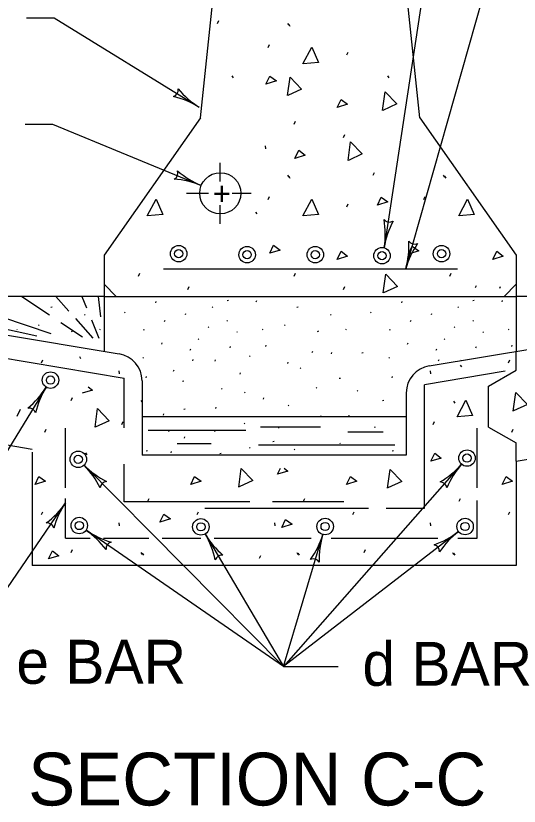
# Model space of a CAD drawing. Extents: x 1007 to 1035.5, y 1000.5 to 1021.5.
# Drawn here: x 1027.721 to 1030.013, y 1006.958 to 1010.554 of the extents above; entities that cross this region are included whole.
import ezdxf

# ---------------------------------------------------------------- set-up
doc = ezdxf.new("R2010")
doc.units = 0
doc.layers.add('1', color=7, linetype='Continuous')
doc.layers.add('2', color=7, linetype='Continuous')

msp = doc.modelspace()

# ---------------------------------------------------------------- linework, layer by layer
at = {"layer": '1'}
for p, q in [((1028.5616, 1010.0906), (1028.682, 1011.2335)), ((1029.5615, 1010.0906), (1029.4413, 1011.2334)), ((1027.7705, 1010.5446), (1027.8955, 1010.5446)), ((1027.8955, 1010.5446), (1028.5561, 1010.1388)), ((1028.6395, 1010.5199), (1028.6454, 1010.5332)), ((1028.9577, 1010.5199), (1028.9636, 1010.5111)), ((1028.9636, 1010.5166), (1028.9695, 1010.5076)), ((1028.8704, 1010.4102), (1028.8763, 1010.4236)), ((1029.2285, 1010.3761), (1029.2345, 1010.3895)), ((1028.7046, 1010.2815), (1028.7105, 1010.2726)), ((1029.4135, 1010.2815), (1029.4195, 1010.2726)), ((1028.5616, 1010.0906), (1028.1241, 1009.4654)), ((1029.5615, 1010.0906), (1029.9991, 1009.4654)), ((1027.7634, 1010.0616), (1027.8884, 1010.0616)), ((1027.8884, 1010.0616), (1028.5655, 1009.7824)), ((1028.9888, 1010.0609), (1028.9947, 1010.0742)), ((1029.2138, 1010.0002), (1029.2197, 1010.0136)), ((1028.8567, 1009.9631), (1028.8582, 1009.9497)), ((1028.6522, 1009.8007), (1028.6522, 1009.8857)), ((1029.3485, 1009.8286), (1029.3544, 1009.8419)), ((1028.9577, 1009.8286), (1028.9636, 1009.8196)), ((1028.9636, 1009.8252), (1028.9695, 1009.8163)), ((1029.6666, 1009.8286), (1029.6726, 1009.8196)), ((1029.6726, 1009.8252), (1029.6785, 1009.8163)), ((1028.4977, 1009.7466), (1028.5981, 1009.7466)), ((1028.7063, 1009.7466), (1028.7931, 1009.7466)), ((1028.8704, 1009.7188), (1028.8763, 1009.7321)), ((1029.5793, 1009.7188), (1029.5853, 1009.7321)), ((1029.2285, 1009.6848), (1029.2345, 1009.6981)), ((1028.6522, 1009.6076), (1028.6522, 1009.6926)), ((1028.8127, 1009.6615), (1028.8186, 1009.6526)), ((1028.1241, 1009.4654), (1028.1241, 1009.2779)), ((1029.6969, 1009.4778), (1029.6969, 1009.4778)), ((1029.6969, 1009.4778), (1029.6969, 1009.4778)), ((1029.9991, 1009.4654), (1029.9991, 1009.2779)), ((1028.2799, 1009.3696), (1028.2858, 1009.3829)), ((1028.3941, 1009.4028), (1029.7321, 1009.4028)), ((1028.9226, 1009.4028), (1029.7321, 1009.4028)), ((1028.9888, 1009.3696), (1028.9947, 1009.3829)), ((1029.6978, 1009.3696), (1029.7037, 1009.3829)), ((1028.1241, 1009.3326), (1028.1788, 1009.2779)), ((1028.5048, 1009.3089), (1028.5107, 1009.3222)), ((1029.2138, 1009.3089), (1029.2197, 1009.3222)), ((1029.8148, 1009.3187), (1029.8183, 1009.3266)), ((1029.9251, 1009.3144), (1029.9286, 1009.3222)), ((1029.9445, 1009.2779), (1029.9991, 1009.3326)), ((1028.1241, 1009.2779), (1026.6241, 1009.2779)), ((1026.6241, 1009.2779), (1028.1917, 1009.0166)), ((1027.7479, 1009.2779), (1027.8745, 1009.1938)), ((1027.9027, 1009.2779), (1027.9626, 1009.2102)), ((1028.0215, 1009.2779), (1028.043, 1009.2252)), ((1028.0961, 1009.2779), (1028.1065, 1009.1846)), ((1028.1241, 1009.2779), (1029.9991, 1009.2779)), ((1028.1241, 1009.2779), (1028.1241, 1009.0279)), ((1029.6035, 1008.962), (1031.4991, 1009.2779)), ((1031.4991, 1009.2779), (1029.9991, 1009.2779)), ((1029.9991, 1009.2779), (1029.9991, 1009.0279)), ((1027.8865, 1009.2286), (1027.8805, 1009.2273)), ((1028.3582, 1009.248), (1028.3601, 1009.2537)), ((1028.6175, 1009.2266), (1028.6146, 1009.2296)), ((1028.6889, 1009.2584), (1028.6829, 1009.2571)), ((1028.8159, 1009.2534), (1028.8179, 1009.2592)), ((1029.0065, 1009.2286), (1029.0005, 1009.2273)), ((1029.4782, 1009.248), (1029.4801, 1009.2537)), ((1029.7375, 1009.2266), (1029.7346, 1009.2296)), ((1029.8089, 1009.2584), (1029.8029, 1009.2571)), ((1029.9359, 1009.2534), (1029.9379, 1009.2592)), ((1028.037, 1009.1917), (1028.0341, 1009.1946)), ((1028.2187, 1009.2035), (1028.2158, 1009.2064)), ((1028.494, 1009.1946), (1028.496, 1009.2005)), ((1029.157, 1009.1917), (1029.1541, 1009.1946)), ((1029.3387, 1009.2035), (1029.3358, 1009.2064)), ((1029.614, 1009.1946), (1029.616, 1009.2005)), ((1027.6556, 1009.1841), (1027.8809, 1009.109)), ((1027.9265, 1009.1593), (1028.0247, 1009.094)), ((1027.9923, 1009.1767), (1028.0718, 1009.087)), ((1028.0652, 1009.1713), (1028.0995, 1009.0879)), ((1028.3989, 1009.164), (1028.4008, 1009.1698)), ((1028.6846, 1009.1656), (1028.6817, 1009.1685)), ((1029.5189, 1009.164), (1029.5208, 1009.1698)), ((1029.8046, 1009.1656), (1029.8017, 1009.1685)), ((1027.8172, 1009.0961), (1027.5712, 1009.1509)), ((1027.728, 1009.1248), (1027.725, 1009.1277)), ((1027.827, 1009.1451), (1027.8241, 1009.1481)), ((1027.9787, 1009.119), (1027.9729, 1009.1161)), ((1028.107, 1009.1248), (1028.1041, 1009.1277)), ((1028.3039, 1009.1234), (1028.3058, 1009.1292)), ((1028.6, 1009.1365), (1028.5971, 1009.1394)), ((1028.848, 1009.1248), (1028.845, 1009.1277)), ((1028.947, 1009.1451), (1028.9441, 1009.1481)), ((1029.0987, 1009.119), (1029.0929, 1009.1161)), ((1029.227, 1009.1248), (1029.2241, 1009.1277)), ((1029.4239, 1009.1234), (1029.4258, 1009.1292)), ((1029.72, 1009.1365), (1029.7171, 1009.1394)), ((1029.968, 1009.1248), (1029.965, 1009.1277)), ((1028.551, 1009.084), (1028.5534, 1009.0827)), ((1028.7313, 1009.1131), (1028.7284, 1009.1161)), ((1029.671, 1009.084), (1029.6734, 1009.0827)), ((1029.8513, 1009.1131), (1029.8484, 1009.1161)), ((1028.3854, 1009.0604), (1028.3874, 1009.0662)), ((1028.5534, 1009.0827), (1028.5545, 1009.0814)), ((1028.6966, 1009.0441), (1028.6985, 1009.05)), ((1028.8595, 1009.0496), (1028.8614, 1009.0554)), ((1029.5054, 1009.0604), (1029.5074, 1009.0662)), ((1029.6734, 1009.0827), (1029.6745, 1009.0814)), ((1029.8166, 1009.0441), (1029.8185, 1009.05)), ((1029.9795, 1009.0496), (1029.9814, 1009.0554)), ((1027.4753, 1009.0294), (1028.2149, 1008.9061)), ((1028.5157, 1009.0333), (1028.5176, 1009.0391)), ((1029.0711, 1009.0225), (1029.0731, 1009.0283)), ((1029.1579, 1009.0161), (1029.1599, 1009.022)), ((1029.3023, 1009.0211), (1029.2963, 1009.0199)), ((1029.6357, 1009.0333), (1029.6376, 1009.0391)), ((1029.9991, 1008.9419), (1029.9991, 1009.0278)), ((1027.8381, 1008.9759), (1027.844, 1008.9892)), ((1028.0105, 1009.0043), (1028.0164, 1008.9954)), ((1028.3029, 1008.9961), (1028.3, 1008.999)), ((1028.5265, 1008.9846), (1028.5285, 1008.9904)), ((1028.6286, 1008.9836), (1028.6305, 1008.9895)), ((1028.7877, 1009.0042), (1028.7848, 1009.0071)), ((1028.9598, 1008.9728), (1028.9617, 1008.9786)), ((1029.4229, 1008.9961), (1029.42, 1008.999)), ((1029.6465, 1008.9846), (1029.6485, 1008.9904)), ((1029.7495, 1008.9863), (1029.7505, 1008.9895)), ((1029.965, 1008.9759), (1029.971, 1008.9892)), ((1028.4396, 1008.9376), (1028.4415, 1008.9435)), ((1029.0185, 1008.9501), (1029.0155, 1008.953)), ((1029.7445, 1008.9653), (1029.7504, 1008.9564)), ((1029.8741, 1008.8696), (1029.9991, 1008.9419)), ((1028.19, 1008.9387), (1028.1915, 1008.9254)), ((1028.2149, 1008.6794), (1028.2149, 1008.9061)), ((1028.3147, 1008.9078), (1028.3167, 1008.9136)), ((1028.7426, 1008.9241), (1028.7445, 1008.9299)), ((1029.1991, 1008.9047), (1029.1931, 1008.9034)), ((1029.4347, 1008.9078), (1029.4367, 1008.9136)), ((1029.9496, 1008.9372), (1029.582, 1008.8759)), ((1029.608, 1008.9387), (1029.6095, 1008.9254)), ((1028.2961, 1008.8933), (1028.2961, 1008.7298)), ((1028.4863, 1008.8912), (1028.4803, 1008.8899)), ((1029.582, 1008.3134), (1029.582, 1008.8759)), ((1029.8741, 1008.6833), (1029.8741, 1008.8696)), ((1027.8594, 1008.8647), (1027.199, 1007.7898)), ((1028.6602, 1008.8552), (1028.6573, 1008.8581)), ((1028.766, 1008.839), (1028.7631, 1008.8419)), ((1029.0917, 1008.8606), (1029.0888, 1008.8636)), ((1029.279, 1008.8471), (1029.2761, 1008.8501)), ((1029.499, 1008.8386), (1029.499, 1008.7298)), ((1027.9728, 1008.8042), (1027.9787, 1008.8176)), ((1028.291, 1008.8042), (1028.2961, 1008.7966)), ((1028.8485, 1008.8104), (1028.8505, 1008.8161)), ((1029.3973, 1008.8046), (1029.3913, 1008.8032)), ((1029.7149, 1008.8009), (1029.7208, 1008.792)), ((1026.6241, 1008.7779), (1027.796, 1008.5826)), ((1028.4917, 1008.7639), (1028.4857, 1008.7626)), ((1028.6314, 1008.7671), (1028.6333, 1008.7729)), ((1028.9641, 1008.7794), (1028.9612, 1008.7823)), ((1029.9991, 1008.5279), (1031.4991, 1008.7779)), ((1029.499, 1008.7298), (1028.2961, 1008.7298)), ((1028.2961, 1008.7298), (1028.2961, 1008.5548)), ((1028.3935, 1008.7372), (1028.3954, 1008.7431)), ((1029.109, 1008.7291), (1029.111, 1008.735)), ((1029.2399, 1008.7341), (1029.2339, 1008.7328)), ((1029.499, 1008.7298), (1029.499, 1008.5548)), ((1028.2037, 1008.6945), (1028.2096, 1008.7078)), ((1028.7633, 1008.6982), (1028.7604, 1008.7011)), ((1029.6216, 1008.6945), (1029.6275, 1008.7078)), ((1027.853, 1008.6605), (1027.8589, 1008.6738)), ((1027.9476, 1008.4073), (1027.9476, 1008.6778)), ((1028.7691, 1008.6679), (1028.3245, 1008.6679)), ((1028.4195, 1008.663), (1028.4166, 1008.6659)), ((1028.6292, 1008.6625), (1028.6263, 1008.6654)), ((1029.1082, 1008.683), (1028.8355, 1008.683)), ((1028.919, 1008.6776), (1028.921, 1008.6835)), ((1029.3935, 1008.6594), (1029.2323, 1008.6594)), ((1029.356, 1008.6804), (1029.358, 1008.6862)), ((1029.8226, 1008.4073), (1029.8226, 1008.6778)), ((1029.8741, 1008.6833), (1029.9991, 1008.6112)), ((1029.9798, 1008.6605), (1029.9857, 1008.6738)), ((1028.4885, 1008.6326), (1028.4905, 1008.6383)), ((1028.8979, 1008.6176), (1028.8919, 1008.6164)), ((1028.61, 1008.6064), (1028.4559, 1008.6064)), ((1028.7877, 1008.5871), (1028.7848, 1008.5901)), ((1029.4463, 1008.6009), (1028.8255, 1008.6009)), ((1028.9913, 1008.5791), (1028.9884, 1008.582)), ((1029.2003, 1008.6061), (1029.1974, 1008.6091)), ((1029.9991, 1008.529), (1029.9991, 1008.6112)), ((1027.796, 1008.5696), (1027.796, 1008.0528)), ((1028.038, 1008.5657), (1028.0439, 1008.5569)), ((1029.499, 1008.5548), (1028.2961, 1008.5548)), ((1028.3207, 1008.5744), (1028.3147, 1008.5731)), ((1028.4287, 1008.5666), (1028.4307, 1008.5725)), ((1028.6555, 1008.5635), (1028.6496, 1008.5606)), ((1029.4407, 1008.5744), (1029.4347, 1008.5731)), ((1028.032, 1008.5094), (1028.9397, 1007.5931)), ((1028.2149, 1008.3436), (1028.2149, 1008.5145)), ((1029.751, 1008.5138), (1028.9397, 1007.5931)), ((1029.9991, 1008.528), (1029.9991, 1008.529)), ((1029.9991, 1008.5279), (1029.9991, 1008.0528)), ((1027.4325, 1007.5868), (1027.9476, 1008.3384)), ((1027.9476, 1008.1778), (1027.9476, 1008.3578)), ((1028.7861, 1008.3436), (1028.2149, 1008.3436)), ((1028.3221, 1008.3452), (1028.328, 1008.3586)), ((1029.2149, 1008.3436), (1028.8897, 1008.3436)), ((1029.0311, 1008.3452), (1029.037, 1008.3586)), ((1029.74, 1008.3452), (1029.746, 1008.3586)), ((1029.8226, 1008.1778), (1029.8226, 1008.3496)), ((1027.8381, 1008.2846), (1027.844, 1008.2979)), ((1028.5471, 1008.2846), (1028.553, 1008.2979)), ((1028.582, 1008.3134), (1029.3265, 1008.3134)), ((1029.256, 1008.2846), (1029.262, 1008.2979)), ((1029.4073, 1008.3134), (1029.582, 1008.3134)), ((1029.965, 1008.2846), (1029.971, 1008.2979)), ((1028.19, 1008.2474), (1028.1915, 1008.2341)), ((1028.899, 1008.2474), (1028.9005, 1008.2341)), ((1029.608, 1008.2474), (1029.6095, 1008.2341)), ((1028.9397, 1007.5931), (1028.0409, 1008.2137)), ((1028.583, 1008.1968), (1028.9397, 1007.5931)), ((1029.7372, 1008.2076), (1028.9397, 1007.5931)), ((1028.9397, 1007.5931), (1029.119, 1008.1946)), ((1027.9476, 1008.1778), (1028.0594, 1008.1778)), ((1028.12, 1008.1778), (1028.3268, 1008.1778)), ((1028.3875, 1008.1778), (1028.564, 1008.1778)), ((1028.6246, 1008.1778), (1029.0659, 1008.1778)), ((1029.1569, 1008.1778), (1029.6422, 1008.1778)), ((1029.7332, 1008.1778), (1029.8226, 1008.1778)), ((1027.9728, 1008.1129), (1027.9787, 1008.1262)), ((1028.291, 1008.1129), (1028.297, 1008.104)), ((1029, 1008.1129), (1029.006, 1008.104)), ((1029.308, 1008.1129), (1029.3139, 1008.1262)), ((1029.709, 1008.1129), (1029.7149, 1008.104)), ((1028.297, 1008.1095), (1028.3029, 1008.1006)), ((1028.8315, 1008.0861), (1028.8375, 1008.0995)), ((1029.006, 1008.1095), (1029.0119, 1008.1006)), ((1029.7149, 1008.1095), (1029.7208, 1008.1006)), ((1029.9991, 1008.0528), (1027.796, 1008.0528)), ((1028.9397, 1007.5931), (1029.1897, 1007.5931))]:
    msp.add_line(p, q, dxfattribs=at)
for points in [[(1029.0288, 1010.3362), (1029.0687, 1010.4117), (1029.0998, 1010.3421), (1029.0302, 1010.3362)], [(1028.86, 1010.243), (1028.8778, 1010.28), (1028.9074, 1010.2577), (1028.86, 1010.243)], [(1028.958, 1010.1911), (1028.9697, 1010.2758), (1029.0227, 1010.2211), (1028.9594, 1010.1916)], [(1029.391, 1010.1234), (1029.4028, 1010.208), (1029.4558, 1010.1533), (1029.3924, 1010.1239)], [(1029.1845, 1010.1371), (1029.2022, 1010.1741), (1029.2318, 1010.152), (1029.1845, 1010.1371)], [(1029.234, 1009.896), (1029.2457, 1009.9806), (1029.2987, 1009.9258), (1029.2354, 1009.8965)], [(1028.9918, 1009.9056), (1029.0095, 1009.9426), (1029.0391, 1009.9203), (1028.9918, 1009.9056)], [(1028.3198, 1009.6449), (1028.3598, 1009.7203), (1028.3909, 1009.6508), (1028.3213, 1009.6449)], [(1029.0288, 1009.6449), (1029.0687, 1009.7203), (1029.0998, 1009.6508), (1029.0302, 1009.6449)], [(1029.3674, 1009.6926), (1029.3852, 1009.7296), (1029.4148, 1009.7075), (1029.3674, 1009.6926)], [(1029.7377, 1009.6449), (1029.7777, 1009.7203), (1029.8088, 1009.6508), (1029.7392, 1009.6449)], [(1028.8773, 1009.4738), (1028.895, 1009.5108), (1028.9246, 1009.4886), (1028.8773, 1009.4738)], [(1029.1845, 1009.4458), (1029.2022, 1009.4828), (1029.2318, 1009.4606), (1029.1845, 1009.4458)], [(1029.5085, 1009.4695), (1029.5262, 1009.5065), (1029.5558, 1009.4842), (1029.5085, 1009.4695)], [(1029.8934, 1009.4458), (1029.9112, 1009.4828), (1029.9408, 1009.4606), (1029.8934, 1009.4458)], [(1029.3938, 1009.2936), (1029.4055, 1009.3781), (1029.4585, 1009.3234), (1029.3952, 1009.2941)], [(1028.0509, 1008.8662), (1028.0703, 1008.8516), (1028.023, 1008.8368)], [(1029.9863, 1008.7562), (1029.998, 1008.8409), (1030.051, 1008.7861), (1029.9877, 1008.7567)], [(1029.7301, 1008.7295), (1029.77, 1008.8049), (1029.8011, 1008.7354), (1029.7315, 1008.7295)], [(1027.7276, 1008.7326), (1027.7427, 1008.7641)], [(1028.0817, 1008.6824), (1028.0935, 1008.767), (1028.1465, 1008.7122), (1028.0831, 1008.6829)], [(1029.6113, 1008.5273), (1029.629, 1008.5643), (1029.6586, 1008.5421), (1029.6113, 1008.5273)], [(1028.7362, 1008.41), (1028.748, 1008.4946), (1028.801, 1008.4398), (1028.7376, 1008.4105)], [(1028.913, 1008.4685), (1028.9261, 1008.496)], [(1028.9434, 1008.496), (1028.9603, 1008.4832), (1028.913, 1008.4685)], [(1029.4135, 1008.4055), (1029.4252, 1008.4901), (1029.4782, 1008.4353), (1029.4149, 1008.406)], [(1027.8088, 1008.4215), (1027.8266, 1008.4585), (1027.8562, 1008.4363), (1027.8088, 1008.4215)], [(1028.5178, 1008.4215), (1028.5355, 1008.4585), (1028.5651, 1008.4363), (1028.5178, 1008.4215)], [(1029.2267, 1008.4215), (1029.2445, 1008.4585), (1029.2741, 1008.4363), (1029.2267, 1008.4215)], [(1029.9357, 1008.4215), (1029.9535, 1008.4585), (1029.983, 1008.4363), (1029.9357, 1008.4215)], [(1028.3775, 1008.2505), (1028.3953, 1008.2875), (1028.4249, 1008.2653), (1028.3775, 1008.2505)], [(1028.932, 1008.2257), (1028.9498, 1008.2627), (1028.9794, 1008.2406), (1028.932, 1008.2257)], [(1027.8699, 1008.0831), (1027.8876, 1008.1201), (1027.9172, 1008.0979), (1027.8699, 1008.0831)]]:
    msp.add_lwpolyline(points, dxfattribs=at)
for centre, radius in [((1028.6522, 1009.7467), 0.0938), ((1028.4627, 1009.472), 0.0375), ((1028.4627, 1009.472), 0.0188), ((1028.7744, 1009.4673), 0.0375), ((1028.7744, 1009.4673), 0.0188), ((1029.0847, 1009.4673), 0.0375), ((1029.0847, 1009.4673), 0.0188), ((1029.3887, 1009.4627), 0.0375), ((1029.3887, 1009.4627), 0.0188), ((1029.6598, 1009.472), 0.0375), ((1029.6598, 1009.472), 0.0188), ((1027.879, 1008.8967), 0.0375), ((1027.879, 1008.8967), 0.0188), ((1029.7758, 1008.542), 0.0375), ((1028.0055, 1008.5361), 0.0375), ((1028.0055, 1008.5361), 0.0188), ((1029.7758, 1008.542), 0.0188), ((1028.01, 1008.2351), 0.0375), ((1028.5639, 1008.2291), 0.0375), ((1029.1296, 1008.2306), 0.0375), ((1029.7669, 1008.2306), 0.0375), ((1028.01, 1008.2351), 0.0188), ((1028.5639, 1008.2291), 0.0188), ((1029.1296, 1008.2306), 0.0188), ((1029.7669, 1008.2306), 0.0188)]:
    msp.add_circle(centre, radius, dxfattribs=at)
for centre, radius, start, end in [((1028.4294, 1010.2167), 0.0313, 287.2183, 9.335), ((1028.7607, 1010.472), 0.3909, 219.7909, 238.4376), ((1028.3515, 1009.8057), 0.3909, 58.4437, 77.1125), ((1028.3515, 1009.8057), 0.3909, 58.4315, 58.4437), ((1028.8332, 1009.2779), 0.3909, 179.9878, 180), ((1030.0429, 1009.2779), 0.3909, 179.9878, 180), ((1028.1711, 1008.8933), 0.125, 0, 80.5303), ((1029.624, 1008.8387), 0.125, 99.4626, 180), ((1027.5262, 1009.0694), 0.3909, 309.7843, 328.431), ((1028.1924, 1008.6601), 0.3909, 148.4371, 167.1059), ((1028.1924, 1008.6601), 0.3909, 148.4249, 148.4371), ((1027.7815, 1008.7381), 0.0313, 17.2117, 99.3284), ((1028.3096, 1008.7846), 0.3909, 224.7208, 224.733), ((1028.3096, 1008.7846), 0.3909, 224.733, 243.4018), ((1027.7542, 1008.2343), 0.3909, 26.0802, 44.7269), ((1029.4577, 1008.7723), 0.3909, 299.9592, 318.6059), ((1030.0443, 1008.2554), 0.3909, 138.612, 157.2808), ((1030.0443, 1008.2554), 0.3909, 138.5998, 138.612), ((1028.1365, 1008.4038), 0.0313, 93.5076, 175.6243), ((1029.6527, 1008.4023), 0.0313, 7.3866, 89.5033), ((1027.6251, 1008.5594), 0.3909, 306.9243, 325.5711), ((1028.2701, 1008.1174), 0.3909, 145.5772, 164.246), ((1028.2701, 1008.1174), 0.3909, 145.565, 145.5772), ((1027.8635, 1008.2158), 0.0313, 14.3518, 96.4685), ((1028.2629, 1008.5355), 0.3909, 235.3653, 235.3776), ((1028.2629, 1008.5355), 0.3909, 235.3776, 254.0463), ((1027.8187, 1007.892), 0.3909, 36.7247, 55.3714), ((1028.9196, 1008.3957), 0.3909, 210.5638, 210.576), ((1028.9196, 1008.3957), 0.3909, 210.576, 229.2448), ((1028.2464, 1007.998), 0.3909, 11.9232, 30.5699), ((1028.7443, 1008.3063), 0.3909, 324.7528, 343.3996), ((1029.4936, 1008.083), 0.3909, 163.4057, 182.0745), ((1029.4936, 1008.083), 0.3909, 163.3935, 163.4057), ((1029.4985, 1008.5173), 0.3909, 288.9626, 307.6093), ((1029.9758, 1007.898), 0.3909, 127.6154, 146.2842), ((1029.9758, 1007.898), 0.3909, 127.6032, 127.6154), ((1028.1631, 1008.1292), 0.0313, 104.1522, 186.2689), ((1029.6194, 1008.117), 0.0313, 356.39, 78.5067), ((1028.6586, 1008.0688), 0.0313, 79.3506, 161.4673), ((1029.0764, 1008.0522), 0.0313, 32.1803, 114.297)]:
    msp.add_arc(centre, radius, start, end, dxfattribs=at)
at = {"layer": '2'}
for p, q in [((1029.8127, 1012.2264), (1029.3986, 1009.5002)), ((1029.4966, 1009.4033), (1029.9722, 1011.0763))]:
    msp.add_line(p, q, dxfattribs=at)
for centre, radius, start, end in [((1028.4281, 1009.8391), 0.0313, 296.3649, 18.4816), ((1028.7146, 1010.1438), 0.391, 228.9374, 247.5842), ((1028.4165, 1009.421), 0.391, 67.5903, 86.2591), ((1028.4165, 1009.421), 0.391, 67.5781, 67.5903), ((1029.4221, 1009.647), 0.0313, 219.6615, 301.7782), ((1029.0126, 1009.5621), 0.3909, 350.8869, 9.5557), ((1029.7846, 1009.4383), 0.3909, 152.2341, 170.8808), ((1029.1206, 1009.5102), 0.3909, 344.1315, 2.8002), ((1029.8727, 1009.2964), 0.3909, 145.4786, 164.1253), ((1029.5373, 1009.5463), 0.0313, 212.9061, 295.0228), ((1029.0126, 1009.5621), 0.3909, 350.8747, 350.8869), ((1029.1206, 1009.5102), 0.3909, 344.1192, 344.1315)]:
    msp.add_arc(centre, radius, start, end, dxfattribs=at)

# ---------------------------------------------------------------- texts
at = {"layer": '1'}
for s, height, p in [('+', 0.105, (1028.6183, 1009.6941)), ('d BAR', 0.2, (1029.2995, 1007.5058)), ('e BAR', 0.2, (1027.7235, 1007.5151)), ('SECTION C-C', 0.24, (1027.7773, 1006.9615))]:
    msp.add_text(s, height=height, dxfattribs=at).set_placement(p)

doc.saveas('drawing.dxf')
